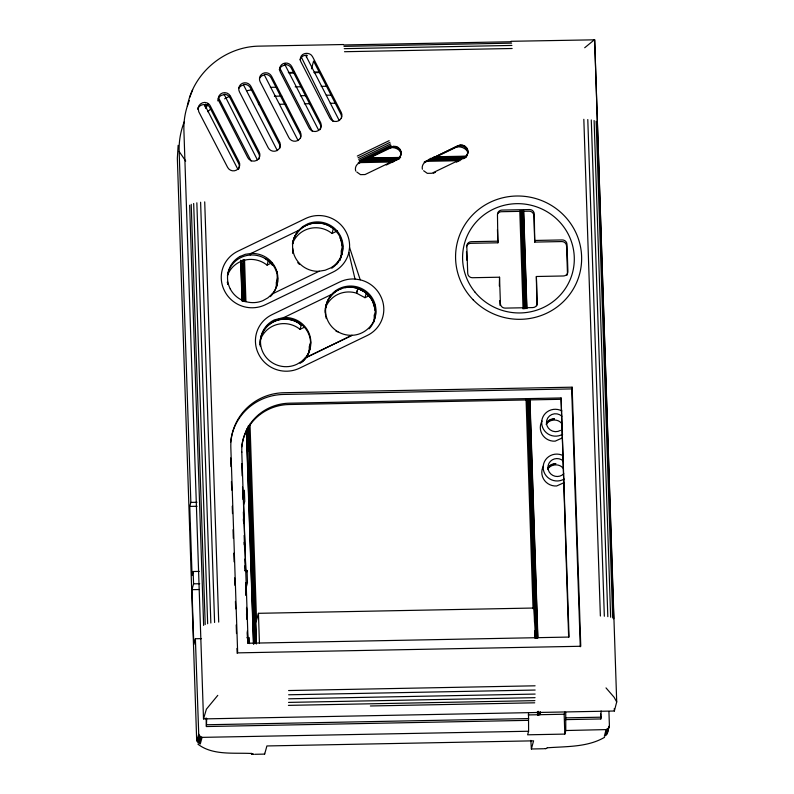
<?xml version="1.0" encoding="UTF-8"?>
<svg xmlns="http://www.w3.org/2000/svg" width="794" height="794" viewBox="0 0 794 794"><rect width="100%" height="100%" fill="white"/><g stroke="black" fill="none" stroke-linecap="round" stroke-linejoin="round"><path stroke-width="1.19" d="M325.302 312.608C324.657 302.306 331.396 292.271 341.043 288.728C330.572 292.619 323.754 304.072 325.58 315.139M292.956 253.028L292.639 248.214A25.249 24.614 15.2 0 1 298.504 230.538L302.782 226.568L307.784 223.789A25.249 24.535 15.8 0 1 340.15 235.461L340.378 235.868A25.249 24.594 17.8 0 1 330.532 267.995L325.103 270.238L319.228 271.211L272.144 294.028A25.249 24.614 15.2 0 0 275.111 267.121A25.249 24.614 15.2 0 0 250.983 253.485L245.336 254.308L240.086 256.472M310.573 342.81L310.573 341.986A25.249 24.614 15.2 0 0 301.512 324.369L293.423 319.962L288.837 318.94M511.048 41.298L594.656 39.819L616.71 701.936L614.358 711.007L203.502 718.907L183.91 130.583A75.758 73.842 15.2 0 1 189.379 100.52M298.504 230.538L298.484 231.223L298.534 230.439L250.983 253.485L250.219 254.894L251.013 253.385M306.901 356.456A25.2 24.564 15.2 0 0 309.015 352.268L310.613 343.068M607.45 733.041L609.385 725.2L608.929 711.563M277.473 282.416L277.602 277.791L276.272 282.674A25.2 24.564 15.2 0 1 276.123 287.458M178.144 145.312L177.35 158.175L196.694 740.862M373.617 322.364A25.2 24.564 15.2 0 0 374.192 315.228C377.478 308.707 373.865 301.293 369.746 296.023A9.181 4.853 51.4 0 0 368.327 294.505M348.824 252.601L349.568 247.51A30.281 29.517 15.2 0 0 346.353 232.493L346.134 232.086A30.281 29.517 15.2 0 0 305.511 218.548L237.813 251.241A30.281 29.517 15.2 0 0 224.504 290.812L224.712 291.219A30.281 29.517 15.2 0 0 265.345 304.757L333.043 272.064A30.281 29.517 15.2 0 0 348.824 252.601L355.017 279.031L360.228 279.825A30.281 29.517 15.2 0 1 380.336 295.517L380.544 295.924A30.281 29.517 15.2 0 1 367.235 335.505L299.537 368.188A30.281 29.517 15.2 0 1 258.904 354.66L258.695 354.253A30.281 29.517 15.2 0 1 272.005 314.672L339.703 281.989A30.281 29.517 15.2 0 1 355.017 279.031M276.53 286.574L277.513 282.009L276.908 271.588L276.709 272.719A25.249 24.614 15.2 0 0 268.451 260.224L267.062 265.136A25.2 24.564 15.2 0 0 227.402 275.657M187.334 106.078C193.607 72.294 225.367 46.31 259.618 46.131L343.415 44.524M205.07 106.108L205.606 104.123L205.497 106.922A6.431 6.263 15.2 0 0 205.021 106.783M205.825 107.845L206.718 104.56A6.431 6.263 15.2 0 1 209.834 107.498L238.617 163.445A6.431 6.263 15.2 0 1 238.418 169.469M257.385 159.892L224.077 94.258A6.431 6.263 15.2 0 1 229.982 97.761L258.775 153.718A6.431 6.263 15.2 0 1 258.874 159.207M238.845 88.303A6.431 6.263 15.2 0 1 243.589 85.037L243.758 84.442A6.431 6.263 15.2 0 1 250.428 87.896L279.22 143.843A6.431 6.263 15.2 0 1 279.657 148.428M259.588 78.269A6.431 6.263 15.2 0 1 264.382 75.013L264.551 74.418A6.431 6.263 15.2 0 1 271.161 77.881L299.953 133.839A6.431 6.263 15.2 0 1 300.4 138.384M259.181 102.347L258.546 104.679L258.467 102.446M279.27 69.674A6.431 6.263 15.2 0 1 285.215 65.237L285.374 64.642A6.431 6.263 15.2 0 1 291.319 68.155L320.101 124.102A6.431 6.263 15.2 0 1 320.19 129.611M306.415 57.257L306.95 55.282L305.928 55.779L339.246 120.519M199.274 571.392L193.15 571.511L192.059 575.531L189.756 506.413L190.848 502.394L179.156 151.505A78.05 76.075 15.2 0 1 184.337 121.661M311.506 68.8L313.58 61.138L340.834 114.098A6.431 6.263 15.2 0 1 341.341 118.425M268.332 260.66L268.243 260.789A25.2 24.564 15.2 0 1 272.263 264.868L272.292 264.769A25.249 24.614 15.2 0 0 269.087 261.295L265.077 258.477M201.507 638.624L195.384 638.743L193.805 644.579L191.969 589.674L193.557 583.838L193.15 571.511M260.095 344.834L260.243 344.298M292.619 252.373L292.768 253.127M260.363 339.862A25.2 24.564 15.2 0 1 300.023 329.341L301.512 324.369M319.228 271.211L319.198 271.31A25.249 24.614 15.2 0 1 293.482 252.929L292.609 251.053M292.361 244.006A25.2 24.564 15.2 0 1 332.031 233.486L333.351 228.603L329.351 225.943A25.2 24.564 15.2 0 0 293.73 239.014L292.589 243.639A25.249 24.614 15.2 0 1 332.795 228.206L336.259 231.481A25.249 24.614 15.2 0 1 342.303 243.639L342.323 243.55A25.249 24.614 15.2 0 1 342.661 246.09L341.231 251.023A25.2 24.564 15.2 0 1 339.991 260.462M196.912 740.931L198.728 734.261L195.384 638.743M203.502 718.907L206.39 709.181L217.774 695.365M197.408 742.003L199.215 735.333L198.728 734.261M198.163 742.926L199.979 736.246L199.215 735.333M199.135 743.621L200.951 736.941L199.979 736.246M246.497 572.484L247.043 570.469L244.592 570.519M200.257 744.038L202.073 737.368L528.596 731.244L528.526 712.972M528.228 720.356L206.4 726.54L206.678 718.61M340.14 237.942L341.241 240.582M340.725 239.242L342.413 246.676M535.285 637.632L534.302 608.015L258.437 613.315L255.737 623.27L256.393 642.961M369.111 328.865A25.249 24.614 15.2 0 0 369.627 296.46C363.047 288.202 351.147 284.857 341.023 288.827M325.322 308.211A25.2 24.564 15.2 0 1 356.516 293.145L364.992 297.69L366.391 292.768L367.701 293.899M466.485 246.726A4.595 4.476 15.2 0 1 470.802 243.321L497.898 242.795L497.461 214.648A4.595 4.476 15.2 0 1 501.887 210.082L529.558 209.547A4.595 4.476 15.2 0 1 534.283 213.943L534.729 242.091L561.824 241.565A4.595 4.476 15.2 0 1 566.549 245.961L567.452 273.037A4.595 4.476 15.2 0 1 566.916 275.29M498.334 241.168L471.239 241.684A4.595 4.476 15.2 0 0 466.812 246.259L467.716 273.334A4.595 4.476 15.2 0 0 472.44 277.721L499.535 277.205L499.337 286.068M535.166 240.453L562.261 239.937A4.595 4.476 15.2 0 1 566.995 244.334L567.899 271.409A4.595 4.476 15.2 0 1 563.462 275.975L536.367 276.501L536.813 304.638A4.595 4.476 15.2 0 1 536.694 305.809M568.643 637.165L561.08 397.963L289.413 403.193A49.337 48.087 15.2 0 0 241.793 452.302M580.265 646.763L571.67 388.911L572.146 387.184L284.014 392.722A55.094 53.704 15.2 0 0 230.836 447.568L237.664 652.866L580.771 646.266L572.146 387.184M528.596 731.244L527.623 734.807L564.822 734.093L565.785 730.53L565.725 712.258M564.822 734.093L564.157 714.233L564.742 712.099M565.427 719.632L600.82 718.957L601.098 710.977M604.323 736.276L606.13 729.597L608.144 728.396L609.266 726.371M605.415 735.81L607.221 729.13M606.338 735.075L608.144 728.396M607.033 734.132L608.849 727.453M547.116 747.581L546.709 748.464L544.644 748.682L545.647 748.563M192.664 89.742L189.677 97.473M217.943 99.28L218.588 97.841A6.431 6.263 15.2 0 1 223.918 94.843M398.231 158.592L400.335 156.061A6.888 6.709 15.2 0 0 390.976 147.138L358.293 162.988M254.725 754.3L264.66 754.111L266.903 745.953L533.598 740.832L531.355 748.99L530.849 740.375M546.133 424.363C549.359 419.252 557.587 418.408 561.457 423.212M547.632 469.185C550.847 464.073 559.085 463.239 562.946 468.033M546.51 423.192L549.2 420.542L554.42 418.766A9.181 8.952 15.2 0 0 546.639 422.636M548.009 468.023L550.689 465.373L555.909 463.597A9.181 8.952 15.2 0 0 548.128 467.458M272.163 293.929L267.896 297.849L262.834 300.678A25.249 24.683 14.3 0 1 230.26 288.907M217.685 100.828L218.419 100.123A6.431 6.263 15.2 0 1 230.429 96.153L259.211 152.101A6.431 6.263 15.2 0 1 256.393 160.497A6.431 6.263 15.2 0 1 247.768 157.629L218.419 100.123M584.692 47.749L594.508 39.7M252.204 753.595L251.559 754.131L251.192 753.268M604.542 737.328C587.629 747.273 566.579 746.37 547.612 747.779M424.502 162.214L458.049 145.679A6.888 6.709 15.2 0 1 465.731 156.795A6.888 6.709 15.2 0 0 457.85 145.858L424.115 162.204M562.44 437.871L555.165 441.156A13.776 13.429 15.2 0 1 542.034 421.048M563.939 482.702L556.654 485.978A13.776 13.429 15.2 0 1 543.523 465.87M424.959 161.847L425.961 161.251M358.551 162.82L391.224 146.959A6.888 6.709 15.2 0 1 399.511 157.49M357.3 156.061L389.189 140.657M358.054 157.768L389.943 142.374M358.67 159.356L390.559 143.962M359.106 160.706L390.995 145.312M359.335 161.728L391.224 146.334M397.665 158.85L365.051 174.551L360.506 174.64L356.794 172.01M386.261 165.013L397.258 159.703A6.888 6.709 15.2 0 0 397.526 159.574M464.49 157.559L431.867 173.261L427.321 173.35L423.609 170.73M433.296 173.291L435.489 172.229M456.381 162.145L458.585 161.083M332.031 233.486L337.43 230.875M267.062 265.136L272.471 262.526M364.992 297.69L369.319 295.606M300.023 329.341L304.35 327.247M283.855 317.471L274.287 319.922A25.249 24.604 14.8 0 0 263.062 352.596L263.271 353.002A25.249 24.614 15.3 0 0 297.065 364.188L301.482 361.478L305.224 357.915L352.07 335.296C363.096 334.969 373.319 326.701 375.502 315.794A25.249 24.614 15.2 0 0 359.523 287.646C349.956 284.044 338.333 286.604 331.594 294.415L283.825 317.57A25.249 24.614 15.2 0 1 308.022 331.088A25.249 24.614 15.2 0 1 305.194 358.015L352.07 335.296A25.249 24.614 15.2 0 1 328.14 321.372A25.249 24.614 15.2 0 1 331.574 294.514M606.13 729.597L565.785 730.53M345.142 287.646C352.536 286.277 360.456 288.172 366.352 292.877M531.355 748.99L543.721 748.742M343.693 44.96L511.326 41.735M343.981 46.37L511.614 43.144M344.259 48.662L511.892 45.437M344.507 51.719L512.14 48.494M284.431 64.254L285.701 64.235M288.351 72.512L294.495 72.393M314.295 72.006L319.208 71.917M289.195 73.137L294.157 73.038M313.977 72.661L320.181 72.542M270.387 87.34L276.58 87.221M295.16 86.864L301.363 86.745M321.183 86.357L327.376 86.238M274.377 96.233L281.801 96.084M300.36 95.737L306.544 95.617M326.334 95.23L331.287 95.141M279.577 104.282L285.761 104.163M304.32 103.806L310.504 103.686M330.294 103.299L335.247 103.21M368.456 158.046L400.613 157.43M436.482 156.746L466.167 156.17M368.198 158.363L400.355 157.748M433.544 157.113L466.634 156.478M365.845 158.939L399.303 158.294M432.76 157.649L466.227 157.013M364.585 159.673L399.283 159.008M430.259 158.413L464.956 157.748M363.334 160.567L396.792 159.922M429.008 159.306L463.706 158.631M359.613 161.599L394.31 160.934M427.768 160.289L461.225 159.644M358.392 162.641L393.09 161.976M426.547 161.331L460.004 160.686M571.67 388.911L283.537 394.449A55.094 53.704 15.2 0 0 230.597 442.268M560.723 399.303L289.056 404.523A49.337 48.087 15.2 0 0 241.704 446.774M190.848 502.394L196.972 502.274M189.756 506.413L197.101 506.274M193.557 583.838L199.681 583.719M191.969 589.674L199.324 589.525M246.835 637.761L249.286 637.711L249.475 643.587M288.589 690.542L535.096 685.808M288.639 694.78L535.156 690.046M288.629 698.809L535.136 694.075M288.55 702.402L535.067 697.668M288.411 705.37L534.918 700.636M370.391 705.975L534.729 702.809M528.199 714.928L564.157 714.233M206.887 724.753L528.715 718.57M565.904 717.855L601.306 717.181M251.281 753.476C233.625 752.583 212.663 755.56 197.944 744.196M251.559 754.131L253.713 754.28L252.661 754.201M336.031 331.297L337.996 331.862M200.951 736.941L202.073 737.368M363.652 291.378L357.945 288.401L356.516 293.145L357.846 288.738C366.937 291.646 374.043 299.884 375.264 309.382L372.326 300.489M268.243 260.789L269.067 261.395A25.249 24.614 15.2 0 1 272.263 264.868M368.545 295.408L366.173 293.343A25.2 24.564 15.2 0 1 375.373 310.791M297.73 262.635L299.427 264.392M606.011 687.902L614.099 697.241L616.71 701.936M272.292 264.769L269.067 261.395A25.2 24.564 15.2 0 0 244.185 256.194A25.2 24.564 15.2 0 0 227.63 274.863M179.156 151.505L185.707 161.033M264.601 754.022L264.491 753.347M285.215 65.237L318.702 130.305M279.905 68.244L312.469 131.516M264.382 75.013L298.097 140.538M243.589 85.037L277.324 150.592M218.588 97.841L251.152 161.132M204.584 104.619L237.704 168.973M230.31 289.006L230.101 288.599A25.249 24.683 14.3 0 1 240.155 256.373M301.392 57.237L333.083 121.462M349.568 247.51L360.228 279.825M373.498 303.04L375.373 310.881M373.845 302.713L375.046 306.434M292.639 248.214L293.482 252.929M310.553 342.442L309.233 346.879A25.2 24.564 15.2 0 1 309.084 351.663M613.772 618.824L594.656 39.819M596.135 121.264L612.68 617.98M614.278 708.536L614.358 711.007M594.111 120.529L610.655 617.246M591.282 119.934L607.827 616.65M587.788 119.527L604.333 616.233M583.828 119.308L600.373 616.025M600.661 713.995L600.82 718.957M561.08 397.963L569.05 637.066L248.155 643.239L241.783 451.875M536.367 276.501L537.25 303.01A4.595 4.476 15.2 0 1 532.824 307.586L505.153 308.112A4.595 4.476 15.2 0 1 500.418 303.715L499.535 277.205M534.729 242.091L533.846 215.581A4.595 4.476 15.2 0 0 529.112 211.184L501.441 211.71A4.595 4.476 15.2 0 0 497.55 214.033M523.683 210.797L526.938 308.568M529.985 400.156L537.905 637.79M540.377 712.049L540.456 714.531M523.484 210.251L526.74 307.953M529.787 399.481L537.727 637.949M540.198 712.039L540.277 714.511M523.087 210.499L526.343 308.37M529.399 400.037L537.32 637.9M539.801 712.228L539.88 714.699M522.482 210.678L525.737 308.538M528.794 400.216L536.714 638.068M539.195 712.407L539.275 714.878M521.698 210.827L524.963 308.697M528.01 400.365L535.94 638.227M538.372 711.315L538.491 715.027M537.756 711.702L537.875 715.404M520.795 210.946L524.05 308.806M527.057 399.243L534.491 622.238M534.779 630.902L535.027 638.336M537.459 711.434L537.578 715.146M519.792 211.015L523.057 308.886M526.065 399.322L533.042 608.68M497.451 229.545L497.898 242.795M499.823 300.529L499.982 305.353M466.495 251.579L466.783 260.194M258.437 613.315L259.43 642.942M244.532 259.668L245.932 301.72M250.011 424.155L256.472 618.318M243.54 259.658L244.939 301.7M249.058 425.376L256.333 644.043M242.636 259.975L243.996 300.896M248.165 426.12L255.39 643.08M241.981 263.886L243.212 300.896M247.44 427.986L248.224 451.429M248.919 472.271L254.626 643.656M241.257 260.621L242.617 301.462M246.865 428.919L253.991 642.991M240.85 260.462L242.17 300.053M246.537 431.221L253.623 644.063M240.671 260.273L242.031 301.105M246.329 430.14L253.445 643.874M244.373 490.235L244.741 501.351L243.649 505.381L245.822 570.797M247.043 570.469L247.45 582.796L245.872 588.632L246.071 594.736M241.763 463.557L242.18 475.953M242.547 487.109L242.964 499.505M243.371 511.912L243.748 523.067M244.155 535.464L244.572 547.86M244.939 559.026L245.356 571.422M245.733 582.578L246.14 594.974M246.557 607.37L246.924 618.536M247.341 630.932L247.748 643.329M246.517 608.154L246.884 619.141M247.331 632.56L247.49 637.443M243.371 518.859L243.45 521.33M244.155 542.312L244.234 544.783M244.929 565.765L245.058 569.467M245.753 590.448L245.922 595.391M246.537 613.901L246.696 618.834M230.647 457.959L230.935 466.614M231.431 481.452L231.719 490.106M232.255 506.185L232.503 513.609M233.039 529.687L233.327 538.342M233.823 553.18L234.111 561.844M234.647 577.923L234.895 585.337M235.431 601.415L235.679 608.839M236.205 624.918L236.503 633.572M236.989 648.41L237.158 653.363M204.713 201.865L218.707 622.099M200.604 202.232L214.598 622.466M196.843 202.788L210.847 623.022M193.667 203.492L207.661 623.727M191.215 204.316L205.209 624.55M189.637 205.219L203.641 625.444M206.112 717.935L206.4 726.54M562.668 434.229A13.776 13.429 15.2 0 1 541.667 422.974A13.776 13.429 15.2 0 1 561.894 410.935M560.455 430.388A9.181 8.952 15.2 0 1 548.277 427.996A9.181 8.952 15.2 0 1 549.498 415.957A9.181 8.952 15.2 0 1 561.884 416.245M564.167 479.05A13.776 13.429 15.2 0 1 543.165 467.805A13.776 13.429 15.2 0 1 563.383 455.756M563.79 473.75A9.181 8.952 15.2 0 1 550.837 473.998A9.181 8.952 15.2 0 1 550.411 461.324A9.181 8.952 15.2 0 1 563.373 461.066M207.839 111.746A74.924 73.038 15.2 0 1 210.36 109.274M224.642 98.843A74.924 73.038 15.2 0 1 229.932 96.153M246.914 90.695A74.924 73.038 15.2 0 1 251.629 89.93M398.042 159.266A6.888 6.709 15.2 0 0 390.787 147.813L358.898 163.207A6.888 6.709 15.2 0 0 358.114 163.653A6.888 6.709 15.2 0 0 355.722 171.047M422.388 169.231A6.888 6.709 15.2 0 1 424.314 162.879A6.888 6.709 15.2 0 1 425.783 161.916L457.672 146.523A6.888 6.709 15.2 0 1 465.552 157.46M465.086 157.827A6.888 6.709 15.2 0 1 464.083 158.423M389.844 147.744A11.017 10.739 15.2 0 1 401.446 152.746M453.692 147.922A11.017 10.739 15.2 0 1 468.003 152.021M277.453 282.356A25.249 24.614 15.2 0 1 274.565 291.13M274.119 291.884A25.249 24.614 15.2 0 1 272.808 293.83M272.074 294.743A25.249 24.614 15.2 0 1 270.317 296.648M227.828 284.103A25.249 24.614 15.2 0 1 227.461 282.118M310.216 347.812A25.249 24.614 15.2 0 1 306.692 356.605M306.018 357.588A25.249 24.614 15.2 0 1 300.023 363.404M306.256 357.439A25.2 24.564 15.2 0 1 302.306 361.806M197.716 109.254A6.431 6.263 15.2 0 1 206.033 104.947M260.363 346.333A25.2 24.564 15.2 0 1 271.588 322.979A25.2 24.564 15.2 0 1 298.097 322.711L301.244 324.885A25.249 24.614 15.2 0 1 301.948 325.48L301.948 325.48A25.2 24.564 15.2 0 0 301.234 324.885L301.948 325.48L297.442 322.285A25.249 24.614 15.2 0 0 275.181 320.855A25.249 24.614 15.2 0 0 260.124 344.735M275.28 320.508A25.249 24.614 15.2 0 1 301.333 324.548M340.16 237.843A25.2 24.564 15.2 0 1 331.783 268.243M341.708 241.842A25.249 24.614 15.2 0 1 339.356 260.452M338.73 261.474A25.249 24.614 15.2 0 1 336.527 264.362M227.749 284.262A25.2 24.564 15.2 0 1 227.372 281.92M299.943 59.858A6.431 6.263 15.2 0 1 306.95 55.282M205.934 108.55A57.386 55.937 15.2 0 1 207.909 104.093M326.324 318.563A25.249 24.614 15.2 0 1 325.758 316.349M198.093 108.024L198.738 111.706L227.61 167.365A6.431 6.263 15.2 0 0 236.235 170.234A6.431 6.263 15.2 0 0 239.063 161.837L210.271 105.88A6.431 6.263 15.2 0 0 207.155 102.942C203.403 101.185 198.649 103.984 198.093 108.024M300.539 57.664L300.37 59.778A6.431 6.263 15.2 0 0 301.035 62.051L329.828 118.008A6.431 6.263 15.2 0 0 338.452 120.877A6.431 6.263 15.2 0 0 341.271 112.48L314.027 59.52A22.311 3.315 64.2 0 0 312.469 56.582C310.047 51.878 301.869 52.335 300.539 57.664M320.548 122.484L291.755 66.537A6.431 6.263 15.2 0 0 283.13 63.669A6.431 6.263 15.2 0 0 280.302 72.065L309.094 128.013A6.431 6.263 15.2 0 0 317.719 130.891A6.431 6.263 15.2 0 0 320.548 122.484M300.39 132.221L271.598 76.274A6.431 6.263 15.2 0 0 262.973 73.395A6.431 6.263 15.2 0 0 260.154 81.792L288.937 137.749A6.431 6.263 15.2 0 0 297.561 140.617A6.431 6.263 15.2 0 0 300.39 132.221M279.657 142.225L250.864 86.278A6.431 6.263 15.2 0 0 242.249 83.41A6.431 6.263 15.2 0 0 239.421 91.806L268.213 147.753A6.431 6.263 15.2 0 0 276.838 150.632A6.431 6.263 15.2 0 0 279.657 142.225M474.951 292.063A55.967 54.558 15.2 0 0 570.558 278.654A55.967 54.558 15.2 0 0 509.808 204.207A55.967 54.558 15.2 0 0 474.951 292.063M473.164 299.824A63.153 61.555 15.2 0 0 579.163 275.568A63.153 61.555 15.2 0 0 503.505 197.607A63.153 61.555 15.2 0 0 473.164 299.824"/></g></svg>
